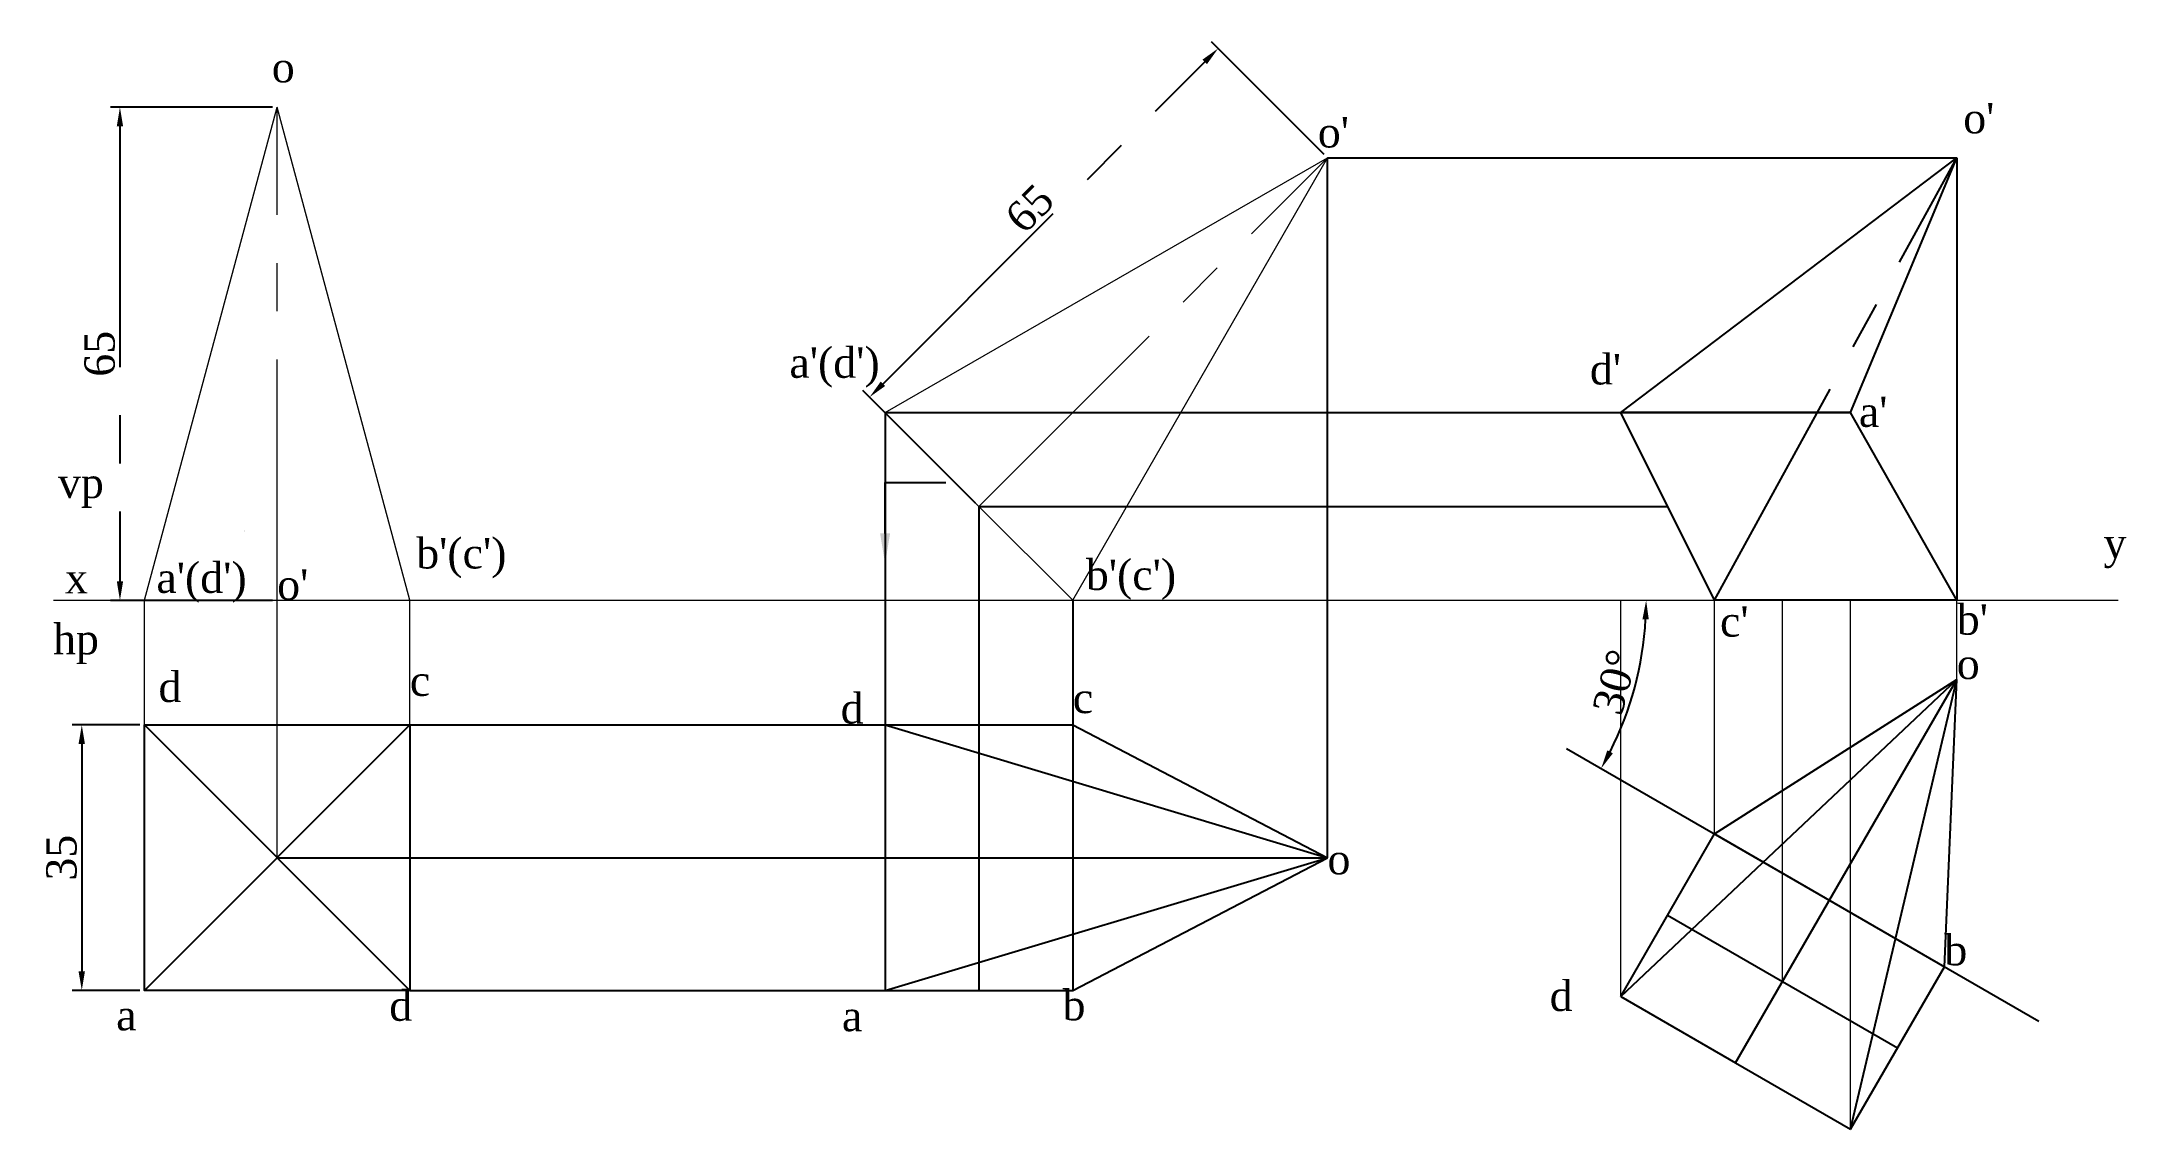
# Paper-space layout 'layout 10' of a CAD drawing. Header units: millimetres. Extents: x 3 to 278, y 41 to 185.
import ezdxf
from ezdxf import colors
from ezdxf.entities.mleader import LeaderData, LeaderLine
from ezdxf.math import Vec2, Vec3

# ---------------------------------------------------------------- set-up
doc = ezdxf.new("R2010")
doc.units = ezdxf.units.MM
doc.linetypes.add('CENTER', pattern=[50.8, 31.75, -6.35, 6.35, -6.35])
doc.linetypes.add('CENTER2', pattern=[28.575, 19.05, -3.175, 3.175, -3.175])
doc.layers.add('center l', color=7, linetype='CENTER2', lineweight=15, plot=False)
doc.layers.add('projection line', color=7, linetype='CENTER', lineweight=15, plot=False)
doc.layers.add('x y line', color=10, linetype='Continuous', lineweight=15)
doc.layers.add('y line', color=5, linetype='Continuous', lineweight=5)
doc.styles.get("Standard").update_dxf_attribs({"font": 'times.ttf', "height": 4})
doc.dimstyles.new('ISO-25', dxfattribs={"dimtxt": 4, "dimasz": 2.5, "dimexe": 1.25, "dimexo": 0.625, "dimtad": 1, "dimtoh": 1, "dimtxsty": 'Standard', "dimcen": 2.5, "dimadec": 0, "dimazin": 0, "dimtfac": 1, "dimtmove": 0, "dimatfit": 3, "dimfxl": 1, "dimarcsym": 0})

# ---------------------------------------------------------------- blocks, each defined once
blk = doc.blocks.new('*D64')
at = {"layer": 'Defpoints', "color": 0, "transparency": 16777216}
for p in [(16.82, 94.51), (8.56, 59.51), (16.82, 59.51)]:
    blk.add_point(p, dxfattribs=at)
at = {"layer": 'y line', "color": 0, "lineweight": -2, "transparency": 16777216}
for p, q in [((16.2, 94.51), (7.31, 94.51)), ((8.56, 92.01), (8.56, 62.01)), ((16.2, 59.51), (7.31, 59.51))]:
    blk.add_line(p, q, dxfattribs=at)
at = {"layer": 'y line', "color": 0, "transparency": 16777216}
for points in [[(8.14, 92.01), (8.97, 92.01), (8.56, 94.51)], [(8.14, 62.01), (8.97, 62.01), (8.56, 59.51)]]:
    blk.add_solid(points, dxfattribs=at)
at = {"layer": 'y line', "color": 0, "transparency": 16777216, "insert": (5.9, 77.01), "char_height": 4, "attachment_point": 5, "rotation": 90}
blk.add_mtext('35', dxfattribs=at)
blk = doc.blocks.new('*D75')
at = {"layer": 'Defpoints', "color": 0, "lineweight": -2, "transparency": 16777216}
blk.add_arc((170.53, 110.93), 44.32, 333.2326, 356.7674, dxfattribs=at)
at = {"layer": 'Defpoints', "color": 0, "transparency": 16777216}
for p in [(4.84, 110.93), (277.09, 110.93), (212.17, 95.77), (204.33, 91.41), (266.63, 55.44)]:
    blk.add_point(p, dxfattribs=at)
for points in [[(214.36, 108.44), (215.19, 108.42), (214.84, 110.93)], [(210.46, 90.77), (209.73, 91.17), (208.91, 88.77)]]:
    blk.add_solid(points, dxfattribs=at)
at = {"layer": 'Defpoints', "color": 0, "transparency": 16777216, "insert": (210.76, 100.15), "char_height": 4, "attachment_point": 5, "rotation": 75}
blk.add_mtext('30°', dxfattribs=at)
blk = doc.blocks.new('*D76')
at = {"layer": 'Defpoints', "color": 0, "linetype": 'CENTER', "lineweight": -2, "transparency": 16777216}
for p, q in [((33.7, 175.93), (12.34, 175.93)), ((13.59, 173.43), (13.59, 113.43)), ((33.7, 110.93), (12.34, 110.93))]:
    blk.add_line(p, q, dxfattribs=at)
at = {"layer": 'Defpoints', "color": 0, "linetype": 'CENTER', "transparency": 16777216}
for p in [(34.32, 175.93), (13.59, 110.93), (34.32, 110.93)]:
    blk.add_point(p, dxfattribs=at)
for points in [[(13.18, 173.43), (14.01, 173.43), (13.59, 175.93)], [(13.18, 113.43), (14.01, 113.43), (13.59, 110.93)]]:
    blk.add_solid(points, dxfattribs=at)
at = {"layer": 'Defpoints', "color": 0, "linetype": 'CENTER', "transparency": 16777216, "insert": (10.93, 143.43), "char_height": 4, "attachment_point": 5, "rotation": 90}
blk.add_mtext('65', dxfattribs=at)
blk = doc.blocks.new('*D77')
at = {"layer": 'Defpoints', "color": 0, "linetype": 'CENTER', "lineweight": -2, "transparency": 16777216}
for p, q in [((172.38, 169.71), (157.53, 184.56)), ((114.22, 139.48), (156.65, 181.91)), ((126.42, 123.75), (111.57, 138.6))]:
    blk.add_line(p, q, dxfattribs=at)
at = {"layer": 'Defpoints', "color": 0, "linetype": 'CENTER', "transparency": 16777216}
for p in [(158.41, 183.68), (172.82, 169.27), (126.86, 123.31)]:
    blk.add_point(p, dxfattribs=at)
for points in [[(156.35, 182.21), (156.94, 181.62), (158.41, 183.68)], [(113.92, 139.78), (114.51, 139.19), (112.45, 137.72)]]:
    blk.add_solid(points, dxfattribs=at)
at = {"layer": 'Defpoints', "color": 0, "linetype": 'CENTER', "transparency": 16777216, "insert": (133.55, 162.58), "char_height": 4, "attachment_point": 5, "rotation": 45}
blk.add_mtext('65', dxfattribs=at)

psp = doc.layouts.new('layout 10')

# ---------------------------------------------------------------- linework, layer by layer
at = {"layer": 'Defpoints'}
for p, q in [((172.824, 77.009), (172.824, 169.268)), ((172.824, 169.268), (255.807, 169.268)), ((211.484, 135.681), (255.807, 169.268)), ((241.795, 135.681), (255.807, 169.268)), ((255.807, 169.268), (255.807, 110.932)), ((114.488, 135.681), (114.488, 77.009)), ((114.488, 135.681), (241.795, 135.681)), ((223.858, 110.932), (211.484, 135.681)), ((241.795, 135.681), (211.484, 135.681)), ((255.807, 110.932), (241.795, 135.681)), ((126.862, 123.306), (126.862, 77.009)), ((126.862, 123.306), (217.671, 123.306)), ((139.236, 110.932), (139.236, 59.509)), ((255.807, 110.932), (223.858, 110.932)), ((211.484, 58.708), (255.807, 100.479)), ((223.858, 80.141), (255.807, 100.479)), ((226.639, 49.958), (255.807, 100.479)), ((241.795, 41.208), (255.807, 100.479)), ((254.169, 62.641), (255.807, 100.479)), ((51.824, 59.509), (16.824, 94.509)), ((16.824, 59.509), (51.824, 94.509)), ((51.824, 94.509), (114.488, 94.509)), ((114.488, 94.509), (139.236, 94.509)), ((114.488, 94.509), (172.824, 77.009)), ((139.236, 94.509), (172.824, 77.009)), ((204.334, 91.413), (266.634, 55.444)), ((211.484, 58.708), (223.858, 80.141)), ((223.858, 80.141), (254.169, 62.641)), ((34.324, 77.009), (114.488, 77.009)), ((114.488, 77.009), (172.824, 77.009)), ((114.488, 77.009), (114.488, 59.509)), ((114.488, 59.509), (172.824, 77.009)), ((126.862, 77.009), (126.862, 59.509)), ((139.236, 59.509), (172.824, 77.009)), ((217.671, 69.425), (232.826, 60.675)), ((232.826, 60.675), (247.982, 51.925)), ((241.795, 41.208), (254.169, 62.641)), ((51.824, 59.509), (139.236, 59.509)), ((211.484, 58.708), (226.639, 49.958)), ((226.639, 49.958), (241.795, 41.208))]:
    psp.add_line(p, q, dxfattribs=at)
at = {"layer": 'Defpoints', "linetype": 'CENTER'}
psp.add_line((223.858, 110.932), (255.807, 169.268), dxfattribs=at)
at = {"layer": 'Defpoints'}
psp.add_lwpolyline([(16.824, 94.509), (51.824, 94.509), (51.824, 59.509), (16.824, 59.509)], close=True, dxfattribs=at)
at = {"layer": 'projection line', "linetype": 'CENTER'}
for p, q in [((34.324, 110.932), (34.324, 175.932)), ((126.862, 123.306), (172.824, 169.268))]:
    psp.add_line(p, q, dxfattribs=at)
at = {"layer": 'x y line'}
psp.add_line((4.838, 110.932), (277.093, 110.932), dxfattribs=at)
at = {"layer": 'y line'}
for p, q in [((16.824, 110.932), (34.324, 175.932)), ((51.824, 110.932), (34.324, 175.932)), ((114.488, 135.681), (172.824, 169.268)), ((139.236, 110.932), (172.824, 169.268)), ((255.807, 100.479), (255.807, 169.268)), ((114.488, 135.681), (126.862, 123.306)), ((126.862, 123.306), (139.236, 110.932)), ((30, 120.184), (30, 120.184)), ((30, 120.184), (30, 120.184)), ((30, 120), (30, 120)), ((30, 120), (30, 120)), ((16.824, 94.509), (16.824, 110.932)), ((16.824, 110.932), (16.824, 110.932)), ((16.824, 110.932), (34.324, 110.932)), ((34.324, 77.009), (34.324, 110.932)), ((34.324, 110.932), (51.824, 110.932)), ((51.824, 94.509), (51.824, 110.932)), ((211.484, 58.708), (211.484, 110.932)), ((223.858, 80.141), (223.858, 110.932)), ((232.826, 60.675), (232.826, 110.932)), ((241.795, 41.208), (241.795, 110.932))]:
    psp.add_line(p, q, dxfattribs=at)

# ---------------------------------------------------------------- texts
at = {"layer": 'Defpoints', "linetype": 'CENTER', "char_height": 4, "attachment_point": 1}
for s, width, insert in [('o', 9.24757, (33.618, 183.204)), ("o'", 4.6847, (256.655, 176.487)), ("o'", 4.6847, (171.55, 174.623)), ("a'(d')", 9.89665, (101.874, 144.259)), ("d'", 9.53606, (207.43, 143.386)), ("a'", 6.89843, (242.894, 137.793)), ("b'(c')", 15.06104, (52.66, 119.131)), ("a'(d')", 9.89665, (18.403, 115.913)), ("b'(c')", 15.06104, (140.965, 116.296)), ("o'", 4.6847, (34.324, 114.996)), ("c'", 4.28393, (224.584, 110.15)), ("b'", 9.53606, (255.807, 110.4)), ('d', 4.66658, (18.674, 101.526)), ('o', 9.24757, (255.807, 104.56)), ('c', 4.28393, (51.824, 102.337)), ('d', 4.66658, (108.634, 98.691)), ('c', 4.28393, (139.236, 100.069)), ('o', 9.24757, (172.824, 78.814)), ('b', 9.53606, (254.169, 66.823)), ('d', 9.53606, (202.127, 60.794)), ('d', 9.53606, (49.108, 59.509)), ('b', 9.53606, (137.889, 59.577)), ('a', 6.89843, (13.094, 58.249)), ('a', 6.89843, (108.797, 58.138))]:
    psp.add_mtext_dynamic_manual_height_columns(s, width=width, gutter_width=20, heights=[0], dxfattribs=dict(at, insert=insert))
at = {"layer": 'Defpoints', "insert": (6.346, 115.835), "char_height": 4, "attachment_point": 1}
psp.add_mtext_dynamic_manual_height_columns('x', width=4.59654, gutter_width=20, heights=[0], dxfattribs=at)
at = {"layer": 'x y line', "char_height": 4, "attachment_point": 1}
for s, width, insert in [('vp', 7.32313, (5.424, 128.422)), ('y', 12.0808, (275.162, 120.474)), ('hp', 8.50849, (4.781, 107.824))]:
    psp.add_mtext_dynamic_manual_height_columns(s, width=width, gutter_width=20, heights=[0], dxfattribs=dict(at, insert=insert))

# ---------------------------------------------------------------- dimensions: what is measured, and where the dimension line sits
at = {"layer": 'Defpoints', "linetype": 'CENTER'}
dim = psp.add_aligned_dim(p1=(126.862, 123.306), p2=(172.824, 169.268), distance=20.38, dimstyle='ISO-25', dxfattribs=at)
dim.commit()
dim.dimension.update_dxf_attribs({"geometry": '*D77', "text_midpoint": (133.551, 162.579)})
dim = psp.add_linear_dim(base=(13.594, 110.932), p1=(34.324, 175.932), p2=(34.324, 110.932), angle=90, dimstyle='ISO-25', dxfattribs=at)
dim.commit()
dim.dimension.update_dxf_attribs({"geometry": '*D76', "text_midpoint": (10.935, 143.432)})
at = {"layer": 'Defpoints'}
dim = psp.add_angular_dim_2l(base=(212.171, 95.775), line1=((4.838, 110.932), (277.093, 110.932)), line2=((204.334, 91.413), (266.634, 55.444)), dimstyle='ISO-25', dxfattribs=at)
dim.commit()
dim.dimension.update_dxf_attribs({"geometry": '*D75', "text_midpoint": (210.765, 100.15)})
at = {"layer": 'y line'}
dim = psp.add_linear_dim(base=(8.558, 59.509), p1=(16.824, 94.509), p2=(16.824, 59.509), angle=90, dimstyle='ISO-25', dxfattribs=at)
dim.commit()
dim.dimension.update_dxf_attribs({"geometry": '*D64', "text_midpoint": (5.898, 77.009)})

# ---------------------------------------------------------------- leaders
at = {"layer": 'center l', "linetype": 'CENTER'}
ml = psp.add_multileader_mtext('Standard', dxfattribs=at)
ml.set_content('', color=256)
ml.set_leader_properties()
ml.build(insert=Vec2(0, 0))
ctx = ml.context
ctx.base_point, ctx.plane_origin = Vec3(122.488, 126.452), Vec3(114.488, 115.751)
notes = []
notes.append((ctx, [(0, (1, 1, 0), (114.488, 126.452), (1, 0), 8, [(0, [(114.488, 115.751)], 0, [])])]))
ctx.mtext.insert, ctx.mtext.flow_direction = Vec3(124.488, 128.452), 5
for ctx, leaders in notes:
    for number, flags, end, landing, length, lines in leaders:
        leader = LeaderData()
        leader.index, (leader.has_last_leader_line, leader.has_dogleg_vector, leader.attachment_direction) = number, flags
        leader.last_leader_point, leader.dogleg_vector, leader.dogleg_length = Vec3(end), Vec3(landing), length
        for number, points, colour, breaks in lines:
            line = LeaderLine()
            line.index, line.vertices, line.color, line.breaks = number, Vec3.list(points), colors.encode_raw_color(colour), breaks
            leader.lines.append(line)
        ctx.leaders.append(leader)

doc.saveas('drawing.dxf')
